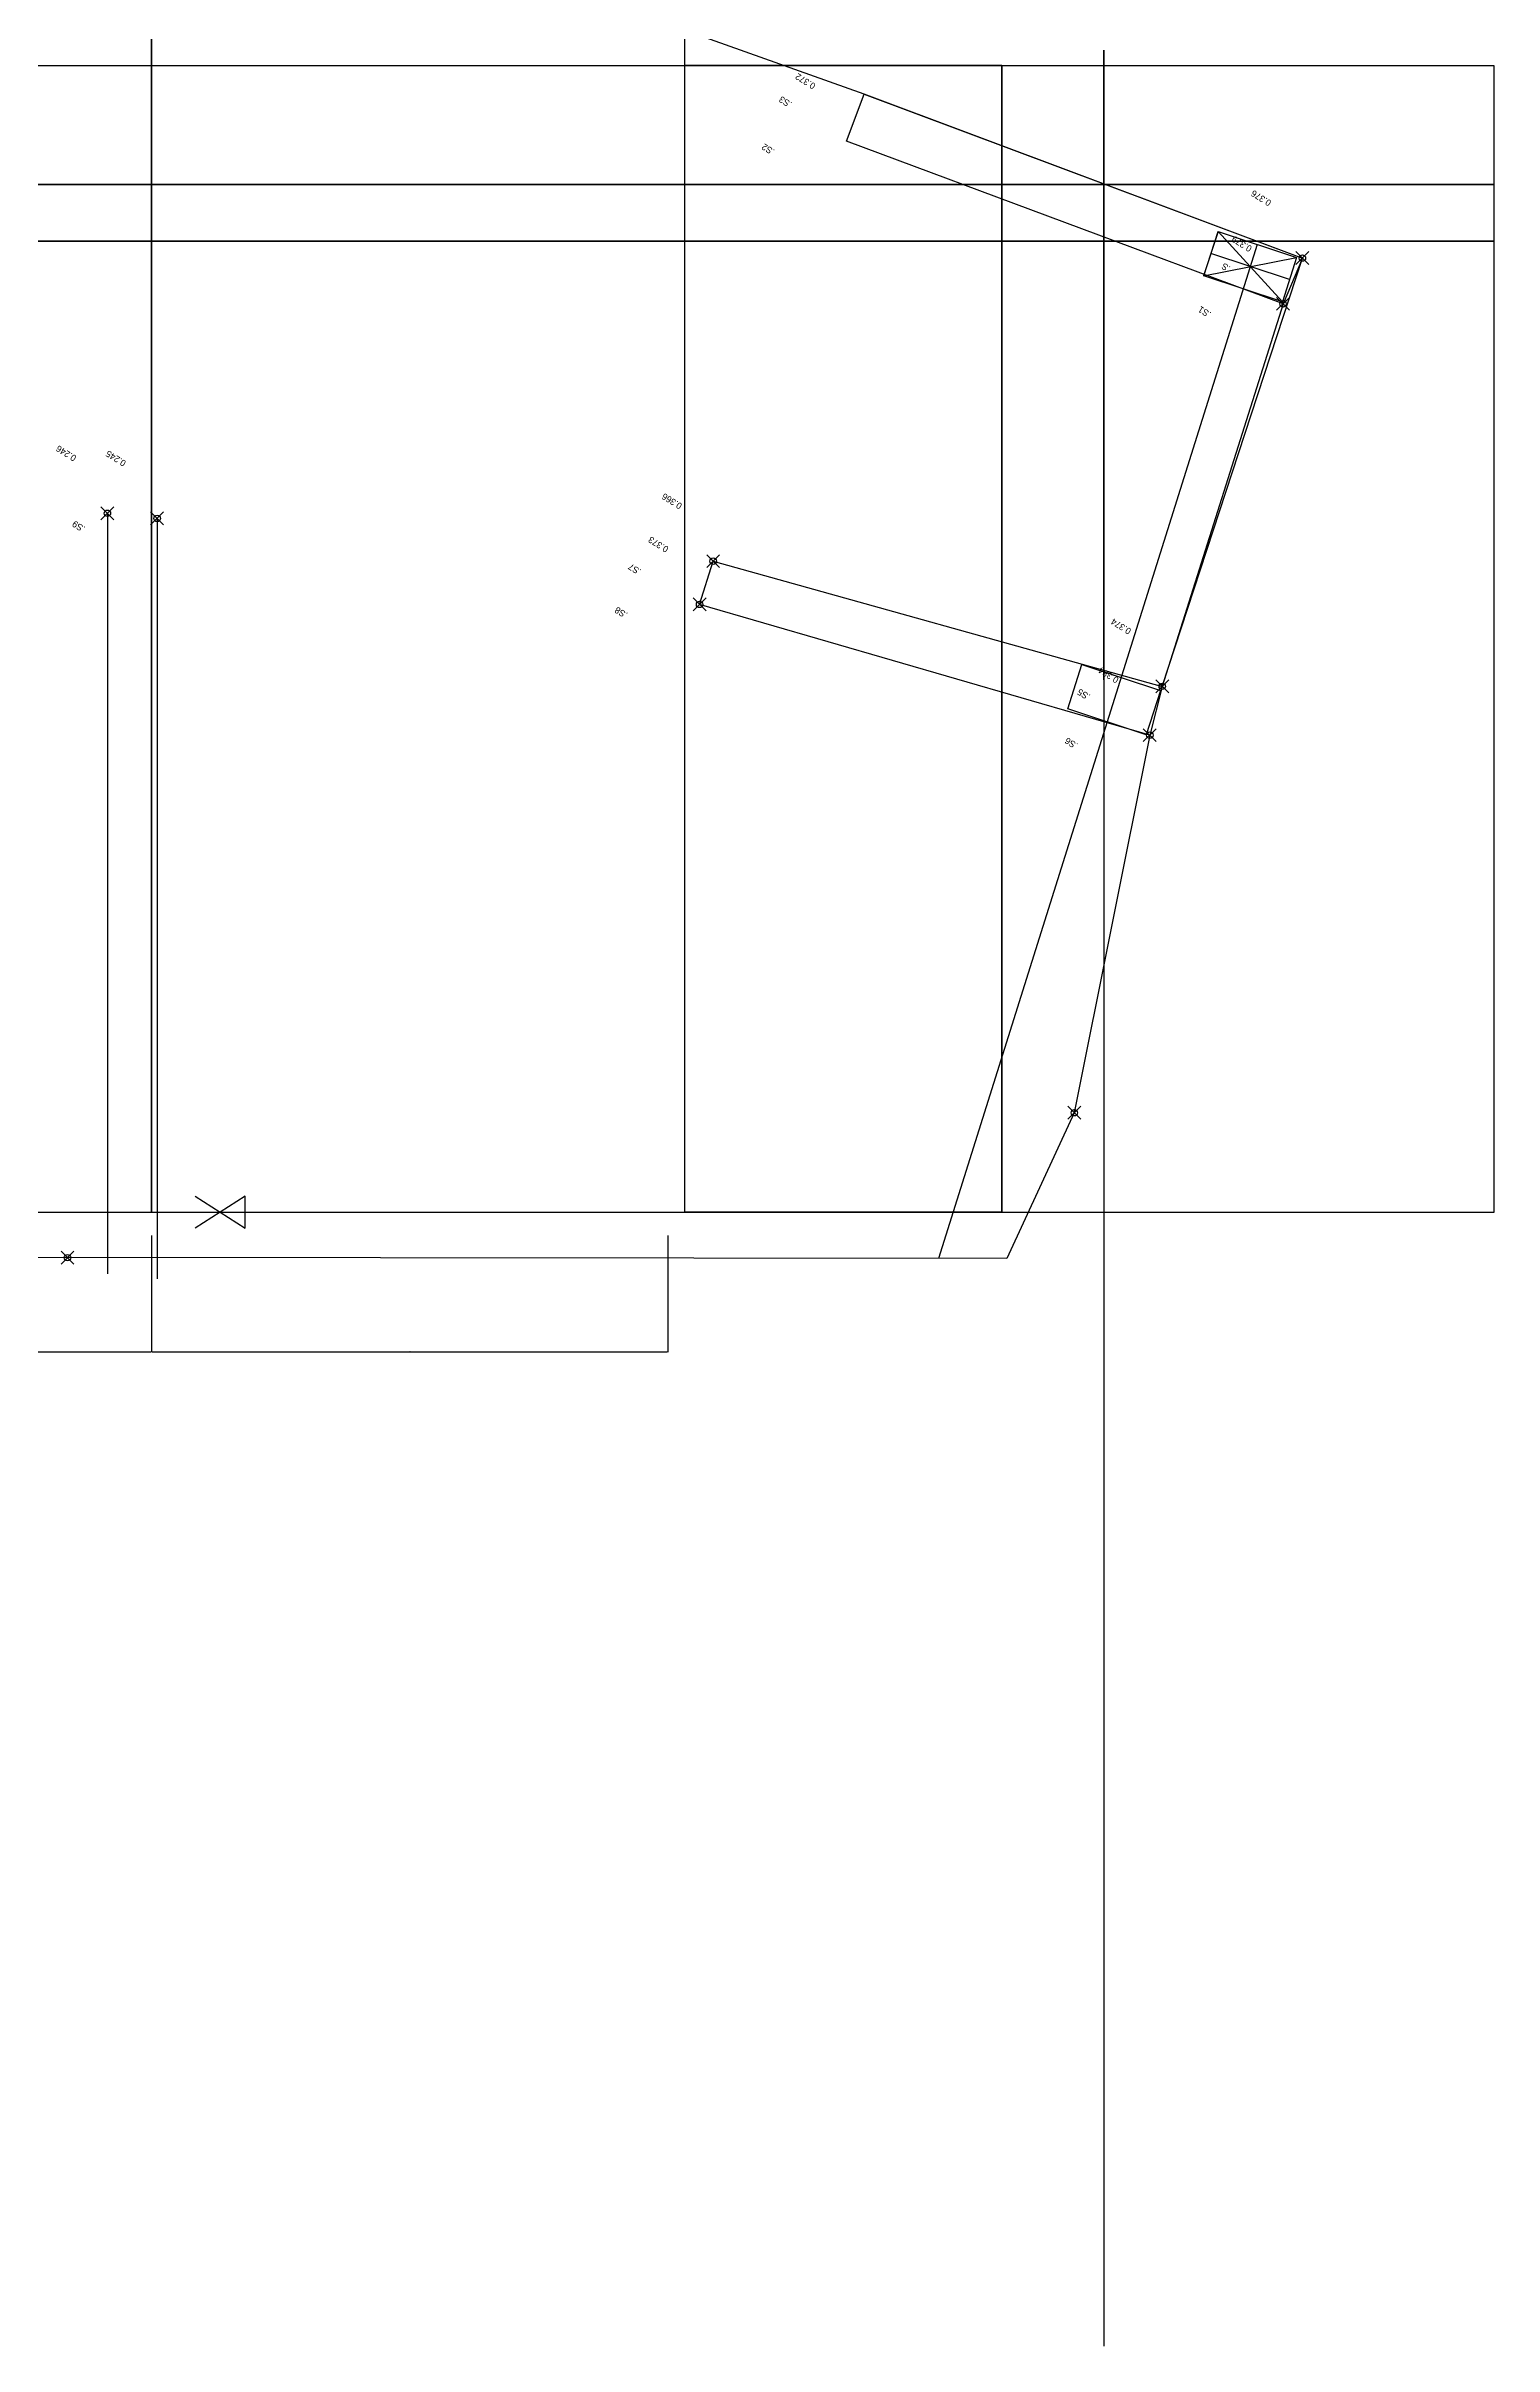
# Model space of a CAD drawing. Header units: millimetres. Extents: x 154 to 13041, y -4302 to 9572.
# Drawn here: x 7391 to 13000, y -4302 to 4606 of the extents above; entities that cross this region are included whole.
import ezdxf

# ---------------------------------------------------------------- set-up
doc = ezdxf.new("R2010")
doc.units = ezdxf.units.MM
doc.header["$PDMODE"] = 35
doc.header["$PDSIZE"] = 25
for name, color, linetype in [('Номер', 7, 'Continuous'), ('Отметка', 7, 'Continuous'), ('Пикет', 7, 'Continuous'), ('Стандарт', 252, 'Continuous')]:
    doc.layers.add(name, color=color, linetype=linetype)
doc.dimstyles.new('ISO-25', dxfattribs={"dimtxt": 2.5, "dimasz": 2.5, "dimexe": 1.25, "dimexo": 0.625, "dimtad": 1, "dimtxsty": 'Standard', "dimcen": 2.5, "dimadec": 0, "dimazin": 0, "dimtfac": 1, "dimtmove": 0, "dimatfit": 3, "dimfxl": 1, "dimarcsym": 0})

# ---------------------------------------------------------------- blocks, each defined once
blk = doc.blocks.new('*D114')
at = {"layer": 'Defpoints', "color": 0, "transparency": 16777216}
for p in [(6000, 0), (7800, 0), (7800, -451.6)]:
    blk.add_point(p, dxfattribs=at)
at = {"layer": 'Стандарт', "color": 0, "lineweight": -2, "transparency": 16777216}
for p, q in [((6000, -0.6), (6000, -452.8)), ((7800, -0.6), (7800, -452.8)), ((6002.5, -451.6), (7797.5, -451.6))]:
    blk.add_line(p, q, dxfattribs=at)
at = {"layer": 'Стандарт', "color": 0, "transparency": 16777216}
for points in [[(6002.5, -451.2), (6002.5, -452), (6000, -451.6)], [(7797.5, -451.2), (7797.5, -452), (7800, -451.6)]]:
    blk.add_solid(points, dxfattribs=at)
at = {"layer": 'Стандарт', "color": 0, "transparency": 16777216, "insert": (6900, -449.7), "char_height": 2.5, "attachment_point": 5}
blk.add_mtext('1800', dxfattribs=at)
blk = doc.blocks.new('*D115')
at = {"layer": 'Defpoints', "color": 0, "transparency": 16777216}
for p in [(7800, 0), (9800, 0), (9800, -451.6)]:
    blk.add_point(p, dxfattribs=at)
at = {"layer": 'Стандарт', "color": 0, "lineweight": -2, "transparency": 16777216}
for p, q in [((7800, -0.6), (7800, -452.8)), ((9800, -0.6), (9800, -452.8)), ((7802.5, -451.6), (9797.5, -451.6))]:
    blk.add_line(p, q, dxfattribs=at)
at = {"layer": 'Стандарт', "color": 0, "transparency": 16777216}
for points in [[(7802.5, -451.2), (7802.5, -452), (7800, -451.6)], [(9797.5, -451.2), (9797.5, -452), (9800, -451.6)]]:
    blk.add_solid(points, dxfattribs=at)
at = {"layer": 'Стандарт', "color": 0, "transparency": 16777216, "insert": (8800, -449.7), "char_height": 2.5, "attachment_point": 5}
blk.add_mtext('2000', dxfattribs=at)

msp = doc.modelspace()

# ---------------------------------------------------------------- linework, layer by layer
at = {"color": 1, "elevation": 4000}
msp.add_lwpolyline([(11113.453, -90), (7474.152, -86.72), (2479.547, -90), (2208.342, 3515.251), (2410.122, 3996.29), (3465.071, 5141.752), (9637.135, 4748.712), (10559.128, 4420.77), (12257.649, 3784.788), (12182.678, 3607.645), (11714.776, 2126.062), (11666.537, 1936.986), (11374.245, 474.451), (11113.453, -90)], dxfattribs=at)
for points, elevation in [([(12182.678, 3607.645), (10492.117, 4237.493), (10560.544, 4420.24), (12257.649, 3784.788)], 372), ([(11714.776, 2126.062), (11666.537, 1936.986), (9922.647, 2443.362), (9975.161, 2610.928)], 375)]:
    msp.add_lwpolyline(points, close=True, dxfattribs=dict(elevation=elevation))
at = {"elevation": 245}
for points in [[(7628.55, 2796.412), (7628.695, -148.796)], [(7821.184, 2776.586), (7821.329, -168.622)]]:
    msp.add_lwpolyline(points, dxfattribs=at)
at = {"layer": 'Пикет', "color": 7}
for p in [(12257.649, 3784.788, 130), (12182.678, 3607.645, 133), (7628.55, 2796.412), (7821.184, 2776.586, -1), (9975.161, 2610.928, 120), (9922.647, 2443.362, 127), (11714.776, 2126.062, 128), (11666.537, 1936.986, 138), (11374.245, 474.451, 182), (7474.152, -86.72, 30)]:
    msp.add_point(p, dxfattribs=at)
at = {"layer": 'Стандарт', "extrusion": (-1, 0, 0)}
for p, q in [((11488.435, 2151.117, 1700), (11488.435, 4590, 1700)), ((11488.435, 4590, 1619.876), (11488.435, -4302.078, 2554.471))]:
    msp.add_line(p, q, dxfattribs=at)
at = {"layer": 'Стандарт'}
for points in [[(6000, 90), (7800, 90), (7800, 5590), (6000, 5590)], [(7800, 90), (9865, 90), (9865, 5590), (7800, 5590)], [(3000, 4070), (13000, 4070), (13000, 4530), (3000, 4530)], [(3000, 3850), (13000, 3850), (13000, 4070), (3000, 4070)], [(3000, 90), (13000, 90), (13000, 3850), (3000, 3850)]]:
    msp.add_lwpolyline(points, close=True, dxfattribs=at)
at = {"layer": 'Стандарт', "elevation": 25}
for points in [[(11093, 90), (9865, 90), (9865, 4532.5), (11093, 4532.5)], [(12180.266, 3615.447), (11876.47, 3715.983), (11930.937, 3887.559), (12234.734, 3787.023)], [(12182.678, 3607.645), (12180.266, 3607.645), (12180.266, 3615.447), (12182.678, 3615.447)], [(11652.998, 1938.895), (11349.201, 2039.431), (11403.669, 2211.007), (11707.466, 2110.471)], [(11714.776, 2126.062), (11712.364, 2126.062), (11712.364, 2133.864), (11714.776, 2133.864)]]:
    msp.add_lwpolyline(points, close=True, dxfattribs=at)
at = {"layer": 'Стандарт'}
for points in [[(11093, 90), (11093, 4527.5)], [(12180.266, 3615.447), (11930.937, 3887.559), (11874.386, 3716.673), (12234.734, 3787.023)], [(12207.5, 3701.235), (11902.662, 3802.116)]]:
    msp.add_lwpolyline(points, dxfattribs=at)
for points, elevation in [([(12082.323, 3837.46), (10848.554, -89.761)], 25), ([(11714.776, 2126.062), (12257.649, 3784.788)], 2270), ([(7969.134, 152), (8161.773, 28), (8161.773, 152), (7969.14, 28)], -3576)]:
    msp.add_lwpolyline(points, dxfattribs=dict(at, elevation=elevation))

# ---------------------------------------------------------------- texts
at = {"layer": 'Номер', "color": 7}
for s, p in [('.S3             ', (10282.842, 4386.664, 126)), ('.S2             ', (10215.831, 4203.386, 126)), ('.S              ', (11981.363, 3750.682, 130)), ('.S1             ', (11906.392, 3573.539, 133)), ('.S9             ', (7544.898, 2742.48, -1)), ('.S7             ', (9698.875, 2576.821, 120)), ('.S8             ', (9646.361, 2409.256, 127)), ('.S5             ', (11438.49, 2091.956, 128)), ('.S6             ', (11390.251, 1902.88, 138))]:
    msp.add_text(s, height=25, rotation=148.0881729, dxfattribs=at).set_placement(p)
at = {"layer": 'Отметка', "color": 5}
for s, p in [('0.372', (10374.415, 4458.045, 126)), ('0.376', (12139.947, 4005.34, 130)), ('0.379', (12064.976, 3828.198, 133)), ('0.246', (7510.848, 3016.964)), ('0.245', (7703.482, 2997.139, -1)), ('0.366', (9857.459, 2831.48, 120)), ('0.373', (9804.945, 2663.915, 127)), ('0.374', (11597.074, 2346.615, 128)), ('0.384', (11548.835, 2157.538, 138))]:
    msp.add_text(s, height=25, rotation=148.0881729, dxfattribs=at).set_placement(p)

# ---------------------------------------------------------------- dimensions: what is measured, and where the dimension line sits
at = {"layer": 'Стандарт'}
for base, p1, p2, picture, middle in [((7800, -451.584), (6000, 0), (7800, 0), '*D114', (6900, -449.709)), ((9800, -451.584), (7800, 0), (9800, 0), '*D115', (8800, -449.709))]:
    dim = msp.add_linear_dim(base=base, p1=p1, p2=p2, dimstyle='ISO-25', override={"dimtmove": 1}, dxfattribs=at)
    dim.commit()
    dim.dimension.update_dxf_attribs({"geometry": picture, "text_midpoint": middle})

doc.saveas('drawing.dxf')
